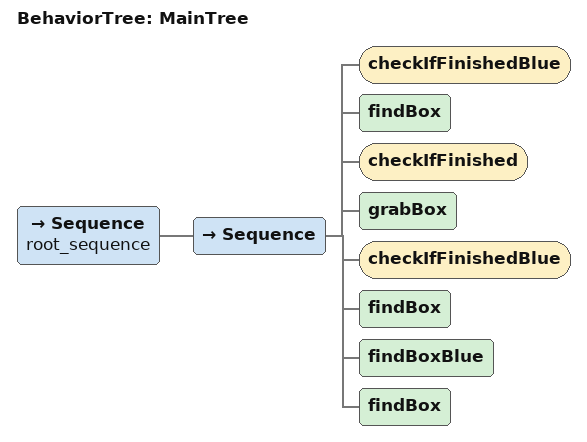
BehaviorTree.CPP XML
<root BTCPP_format="4"><BehaviorTree ID="MainTree"><Sequence name="root_sequence">   <Sequence><checkIfFinishedBlue/><findBox/><checkIfFinished/><grabBox/><checkIfFinishedBlue/><findBox/><findBoxBlue/><findBox/></Sequence>   </Sequence></BehaviorTree></root>
